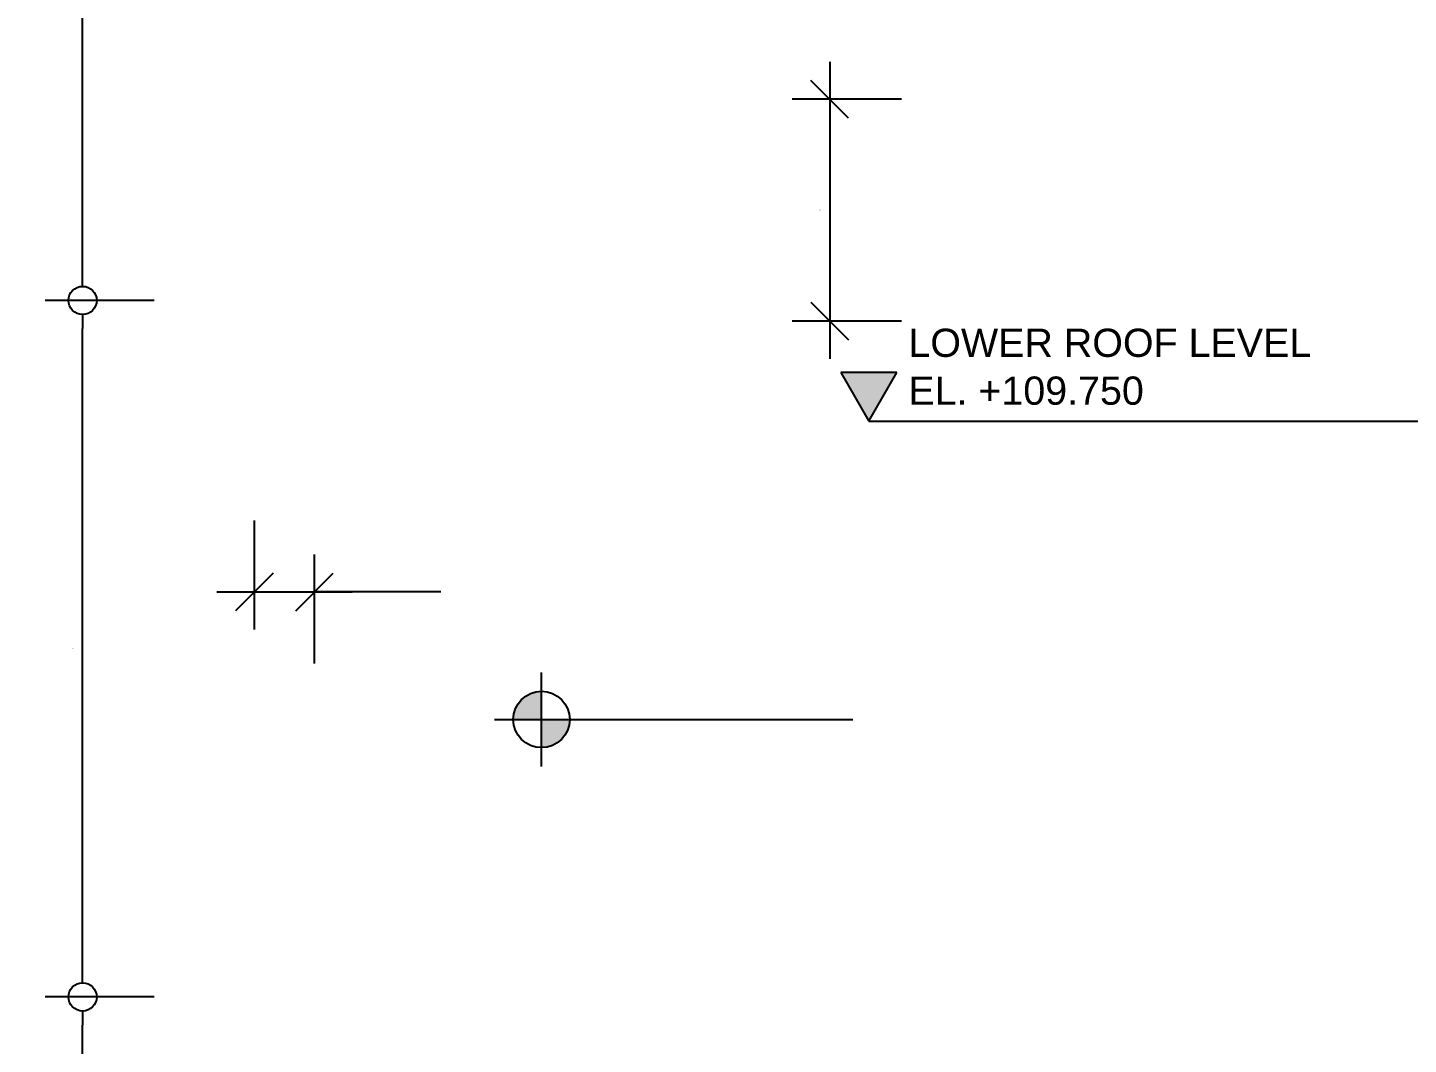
# Model space of a CAD drawing. Header units: millimetres. Extents: x -1379 to 1385823, y -4884429 to 548763.
# Drawn here: x 449008 to 456351, y -2309745 to -2304336 of the extents above; entities that cross this region are included whole.
import ezdxf

# ---------------------------------------------------------------- set-up
doc = ezdxf.new("R2010")
doc.units = ezdxf.units.MM
for name, color, linetype in [('000 - 0_SYM_DWG_GRIDLINE_MAIN_COLOR_251', 7, 'Continuous'), ('000 - 0_SYM_DWG_LEVEL_MAIN_COLOR_2', 7, 'Continuous'), ('000 - 0_SYM_DWG_LEVEL_TEXT', 7, 'Continuous'), ('000 - D I M', 7, 'Continuous')]:
    doc.layers.add(name, color=color, linetype=linetype)
doc.layers.add('A-ANNO-NOTE', color=7, linetype='Continuous', lineweight=35)
doc.layers.add('G-ANNO-SPOR', color=7, linetype='Continuous', lineweight=9)
doc.styles.add('Arial_1', font='arial.ttf', dxfattribs={"height": 125})
doc.styles.add('Arial_2', font='arial.ttf', dxfattribs={"height": 3})
doc.dimstyles.new('DPA-DIM-3_0_C-C', dxfattribs={"dimscale": 304.8, "dimtxt": 306.07782, "dimasz": 0.492126, "dimexe": 0.656168, "dimexo": 0.0625, "dimgap": 0.164042, "dimtad": 1, "dimdec": 0, "dimzin": 0, "dimdsep": 46, "dimtxsty": 'Arial_2', "dimblk1": 'DOTBLANK', "dimblk2": 'DOTBLANK', "dimsah": 1, "dimcen": 0.09, "dimdle": 0.656168, "dimclrd": 7, "dimclre": 7, "dimclrt": 7, "dimadec": 8, "dimazin": 0, "dimtfac": 1, "dimtdec": 4, "dimtix": 1, "dimtmove": 0, "dimatfit": 3, "dimfxl": 1.312336, "dimfxlon": 1, "dimtvp": 1, "dimtolj": 1, "dimtzin": 0, "dimarcsym": 2})
doc.dimstyles.new('DPA-DIM-3_0_T-T', dxfattribs={"dimscale": 304.8, "dimtxt": 306.07782, "dimasz": 0.656168, "dimexe": 0.656168, "dimexo": 0.0625, "dimgap": 0.164042, "dimtad": 1, "dimdec": 0, "dimzin": 0, "dimdsep": 46, "dimtxsty": 'Arial_2', "dimblk1": 'OBLIQUE', "dimblk2": 'OBLIQUE', "dimsah": 1, "dimcen": 0.09, "dimdle": 0.656168, "dimclrd": 7, "dimclre": 7, "dimclrt": 7, "dimadec": 8, "dimazin": 0, "dimtfac": 1, "dimtdec": 4, "dimtix": 1, "dimtmove": 0, "dimatfit": 3, "dimfxl": 1.312336, "dimfxlon": 1, "dimtvp": 1, "dimtolj": 1, "dimtzin": 0, "dimarcsym": 2})
doc.dimstyles.new('DPA-DIM-3_0_T-T_1', dxfattribs={"dimscale": 304.8, "dimtxt": 306.07782, "dimasz": 0.656168, "dimexe": 0.656168, "dimexo": 0.0625, "dimgap": 0.164042, "dimtad": 1, "dimdec": 0, "dimzin": 0, "dimdsep": 46, "dimtxsty": 'Arial_2', "dimblk1": 'OBLIQUE', "dimblk2": 'OBLIQUE', "dimsah": 1, "dimcen": 0.09, "dimdle": 0.656168, "dimclrd": 7, "dimclre": 7, "dimclrt": 7, "dimadec": 8, "dimazin": 0, "dimtfac": 1, "dimtdec": 4, "dimtix": 1, "dimtmove": 1, "dimatfit": 3, "dimfxl": 1.312336, "dimfxlon": 1, "dimtvp": 1, "dimtolj": 1, "dimtzin": 0, "dimarcsym": 2})

# ---------------------------------------------------------------- blocks, each defined once
blk = doc.blocks.new('_DotBlank')
at = {"color": 7, "linetype": 'ByBlock', "lineweight": -2}
blk.add_line((-0.5, 0), (-1, 0), dxfattribs=at)
blk.add_circle((0, 0), 0.5, dxfattribs=at)
blk = doc.blocks.new('*D866')
at = {"layer": '000 - D I M', "color": 7, "lineweight": -2, "transparency": 16777216}
for p, q in [((449681.5, -2309492.7), (449100.6, -2309492.7)), ((449300.6, -2314752.7), (449300.6, -2309642.7)), ((449027.2, -2314902.7), (449500.6, -2314902.7))]:
    blk.add_line(p, q, dxfattribs=at)
at = {"layer": 'Defpoints', "color": 7, "transparency": 16777216}
for p in [(449300.6, -2309492.7), (449700.6, -2309492.7), (449008.1, -2314902.7)]:
    blk.add_point(p, dxfattribs=at)
at = {"layer": '000 - D I M', "color": 7, "lineweight": -2, "transparency": 16777216, "xscale": 150, "yscale": 150, "zscale": 150}
for p, rotation in [((449300.6, -2309492.7), 90), ((449300.6, -2314902.7), 270)]:
    blk.add_blockref('_DotBlank', p, dxfattribs=dict(at, rotation=rotation))
at = {"layer": '000 - D I M', "color": 7, "transparency": 16777216, "insert": (449249, -2312197.7), "char_height": 3, "width": 1107.531, "attachment_point": 5, "rotation": 90, "style": 'Arial_2'}
blk.add_mtext('\\A1;5410', dxfattribs=at)
blk = doc.blocks.new('*D867')
at = {"layer": '000 - D I M', "color": 7, "lineweight": -2, "transparency": 16777216}
for p, q in [((449681.5, -2305787.7), (449100.6, -2305787.7)), ((449300.6, -2309342.7), (449300.6, -2305937.7)), ((449681.5, -2309492.7), (449100.6, -2309492.7))]:
    blk.add_line(p, q, dxfattribs=at)
at = {"layer": 'Defpoints', "color": 7, "transparency": 16777216}
for p in [(449300.6, -2305787.7), (449700.6, -2305787.7), (449700.6, -2309492.7)]:
    blk.add_point(p, dxfattribs=at)
at = {"layer": '000 - D I M', "color": 7, "lineweight": -2, "transparency": 16777216, "xscale": 150, "yscale": 150, "zscale": 150}
for p, rotation in [((449300.6, -2305787.7), 90), ((449300.6, -2309492.7), 270)]:
    blk.add_blockref('_DotBlank', p, dxfattribs=dict(at, rotation=rotation))
at = {"layer": '000 - D I M', "color": 7, "transparency": 16777216, "insert": (449249, -2307640.2), "char_height": 3, "width": 1107.531, "attachment_point": 5, "rotation": 90, "style": 'Arial_2'}
blk.add_mtext('\\A1;3705', dxfattribs=at)
blk = doc.blocks.new('*D868')
at = {"layer": '000 - D I M', "color": 7, "lineweight": -2, "transparency": 16777216}
for p, q in [((449681.5, -2300692.7), (449100.6, -2300692.7)), ((449300.6, -2305637.7), (449300.6, -2300842.7)), ((449681.5, -2305787.7), (449100.6, -2305787.7))]:
    blk.add_line(p, q, dxfattribs=at)
at = {"layer": 'Defpoints', "color": 7, "transparency": 16777216}
for p in [(449300.6, -2300692.7), (449700.6, -2300692.7), (449700.6, -2305787.7)]:
    blk.add_point(p, dxfattribs=at)
at = {"layer": '000 - D I M', "color": 7, "lineweight": -2, "transparency": 16777216, "xscale": 150, "yscale": 150, "zscale": 150}
for p, rotation in [((449300.6, -2300692.7), 90), ((449300.6, -2305787.7), 270)]:
    blk.add_blockref('_DotBlank', p, dxfattribs=dict(at, rotation=rotation))
at = {"layer": '000 - D I M', "color": 7, "transparency": 16777216, "insert": (449249, -2303240.2), "char_height": 3, "width": 1107.531, "attachment_point": 5, "rotation": 90, "style": 'Arial_2'}
blk.add_mtext('\\A1;5095', dxfattribs=at)
blk = doc.blocks.new('_Oblique')
at = {"color": 7, "linetype": 'ByBlock', "lineweight": -2}
blk.add_line((-0.5, -0.5), (0.5, 0.5), dxfattribs=at)
blk = doc.blocks.new('*D813')
at = {"layer": '000 - D I M', "color": 7, "lineweight": -2, "transparency": 16777216}
for p, q in [((450213.8, -2306957.6), (450213.8, -2307538.6)), ((450533.8, -2307719.5), (450533.8, -2307138.6)), ((450013.8, -2307338.6), (450733.8, -2307338.6)), ((451205.5, -2307338.6), (450533.8, -2307338.6))]:
    blk.add_line(p, q, dxfattribs=at)
at = {"layer": 'Defpoints', "color": 7, "transparency": 16777216}
for p in [(450213.8, -2306938.6), (450533.8, -2307338.6), (450533.8, -2307738.6)]:
    blk.add_point(p, dxfattribs=at)
at = {"layer": '000 - D I M', "color": 7, "lineweight": -2, "transparency": 16777216, "xscale": 200, "yscale": 200, "zscale": 200, "rotation": 180}
blk.add_blockref('_Oblique', (450213.8, -2307338.6), dxfattribs=at)
at = {"layer": '000 - D I M', "color": 7, "lineweight": -2, "transparency": 16777216, "xscale": 200, "yscale": 200, "zscale": 200}
blk.add_blockref('_Oblique', (450533.8, -2307338.6), dxfattribs=at)
at = {"layer": '000 - D I M', "color": 7, "transparency": 16777216, "insert": (450736.8, -2307284.6), "char_height": 3, "width": 830.648, "attachment_point": 1, "line_spacing_factor": 0.941778, "style": 'Arial_2'}
blk.add_mtext('\\A1;320', dxfattribs=at)
blk = doc.blocks.new('Spot Elevations - Plan 100-639935-IV01 - LOWER ROOF LEVEL PLAN')
at = {"layer": 'A-ANNO-NOTE', "lineweight": 9}
h = blk.add_hatch(color=7, dxfattribs=at)
edge = h.paths.add_edge_path()
edge.add_arc((-9.052, 0), 1.5, 90, 180, ccw=False)
edge.add_line((-9.052, 1.5), (-9.052, 0))
edge.add_line((-9.052, 0), (-10.552, 0))
h = blk.add_hatch(color=7, dxfattribs=at)
edge = h.paths.add_edge_path()
edge.add_arc((-9.052, 0), 1.5, -90, 0, ccw=False)
edge.add_line((-9.052, -1.5), (-9.052, 0))
edge.add_line((-9.052, 0), (-7.552, 0))
at = {"layer": 'A-ANNO-NOTE', "color": 7, "lineweight": 25}
for p, q in [((-9.052, -2.5), (-9.052, 2.5)), ((-11.552, 0), (-6.552, 0)), ((-7.5, 0), (7.5, 0))]:
    blk.add_line(p, q, dxfattribs=at)
blk.add_circle((-9.052, 0), 1.5, dxfattribs=at)
blk = doc.blocks.new('*D807')
at = {"layer": '000 - D I M', "color": 7, "lineweight": -2, "transparency": 16777216}
for p, q in [((453274.1, -2304517.7), (453274.1, -2306097.7)), ((453655, -2304717.7), (453074.1, -2304717.7)), ((453655, -2305897.7), (453074.1, -2305897.7))]:
    blk.add_line(p, q, dxfattribs=at)
at = {"layer": 'Defpoints', "color": 7, "transparency": 16777216}
for p in [(453674.1, -2304717.7), (453274.1, -2305897.7), (453674.1, -2305897.7)]:
    blk.add_point(p, dxfattribs=at)
at = {"layer": '000 - D I M', "color": 7, "lineweight": -2, "transparency": 16777216, "xscale": 200, "yscale": 200, "zscale": 200}
for p, rotation in [((453274.1, -2304717.7), 90), ((453274.1, -2305897.7), 270)]:
    blk.add_blockref('_Oblique', p, dxfattribs=dict(at, rotation=rotation))
at = {"layer": '000 - D I M', "color": 7, "transparency": 16777216, "insert": (453222.6, -2305307.7), "char_height": 3, "width": 1107.531, "attachment_point": 5, "rotation": 90, "style": 'Arial_2'}
blk.add_mtext('\\A1;1180', dxfattribs=at)
blk = doc.blocks.new('*U1771')
at = {"layer": '000 - 0_SYM_DWG_LEVEL_MAIN_COLOR_2'}
blk.add_hatch(color=7, dxfattribs=at).paths.add_polyline_path([(-80.41, 5.18), (-83.4, 0), (-86.39, 5.18)])
at = {"color": 7}
blk.add_point((0, 0), dxfattribs=at)
at = {"layer": '000 - 0_SYM_DWG_GRIDLINE_MAIN_COLOR_251', "color": 7}
blk.add_lwpolyline([(-83.4, 0), (-23.4, 0), (-18.9, 0), (-14.4, 0)], dxfattribs=at)
at = {"layer": '000 - 0_SYM_DWG_LEVEL_MAIN_COLOR_2', "color": 7, "lineweight": 25}
for p, q in [((-80.41, 5.18), (-86.39, 5.18)), ((-86.39, 5.18), (-83.4, 0)), ((-83.4, 0), (-80.41, 5.18))]:
    blk.add_line(p, q, dxfattribs=at)
at = {"layer": '000 - 0_SYM_DWG_LEVEL_TEXT', "color": 7, "style": 'Arial_1'}
for tag, p in [('LV_NAME_1', (-79.18, 11.92)), ('LV_NAME_2', (-79.19, 6.83)), ('LV_NAME_3', (-79.2, 1.74))]:
    blk.add_attdef(tag, p, '', height=3, dxfattribs=at)

msp = doc.modelspace()

# ---------------------------------------------------------------- block references
at = {"color": 7, "xscale": 50, "yscale": 50, "zscale": 50}
msp.add_blockref('*U1771', (457651.9, -2306429.4), dxfattribs=at).add_auto_attribs({'LV_NAME_2': 'LOWER ROOF LEVEL', 'LV_NAME_3': 'EL. +109.750'})
at = {"layer": 'G-ANNO-SPOR', "color": 7, "lineweight": 25, "xscale": 99.99999999999993, "yscale": 99.99999999999993, "zscale": 99.99999999999993}
msp.add_blockref('Spot Elevations - Plan 100-639935-IV01 - LOWER ROOF LEVEL PLAN', (452646.1, -2308016.5), dxfattribs=at)

# ---------------------------------------------------------------- dimensions: what is measured, and where the dimension line sits
at = {"layer": '000 - D I M', "color": 7}
for base, p1, p2, dimstyle, override, picture, middle in [((449300.6, -2300692.7), (449700.6, -2305787.7), (449700.6, -2300692.7), 'DPA-DIM-3_0_C-C', {"dimpost": '<>', "dimclrd": 7, "dimclre": 7, "dimclrt": 7, "dimfxl": 5095}, '*D868', (449249, -2303240.2)), ((453274.1, -2305897.7), (453674.1, -2304717.7), (453674.1, -2305897.7), 'DPA-DIM-3_0_T-T', {"dimpost": '<>', "dimclrd": 7, "dimclre": 7, "dimclrt": 7, "dimfxl": 1180}, '*D807', (453222.6, -2305307.7)), ((449300.6, -2305787.7), (449700.6, -2309492.7), (449700.6, -2305787.7), 'DPA-DIM-3_0_C-C', {"dimpost": '<>', "dimclrd": 7, "dimclre": 7, "dimclrt": 7, "dimfxl": 3705}, '*D867', (449249, -2307640.2)), ((449300.6, -2309492.7), (449008.1, -2314902.7), (449700.6, -2309492.7), 'DPA-DIM-3_0_C-C', {"dimpost": '<>', "dimclrd": 7, "dimclre": 7, "dimclrt": 7, "dimfxl": 5454.135072}, '*D866', (449249, -2312197.7))]:
    dim = msp.add_linear_dim(base=base, p1=p1, p2=p2, angle=90, dimstyle=dimstyle, override=override, dxfattribs=at)
    dim.commit()
    dim.dimension.update_dxf_attribs({"geometry": picture, "text_midpoint": middle})
dim = msp.add_linear_dim(base=(450533.8, -2307338.6), p1=(450213.8, -2306938.6), p2=(450533.8, -2307738.6), dimstyle='DPA-DIM-3_0_T-T_1', override={"dimpost": '<>', "dimclrd": 7, "dimclre": 7, "dimclrt": 7, "dimfxl": 861.626369}, dxfattribs=at)
dim.commit()
dim.dimension.update_dxf_attribs({"geometry": '*D813', "text_midpoint": (451152.1, -2307099.1), "dimtype": 160})

doc.saveas('drawing.dxf')
